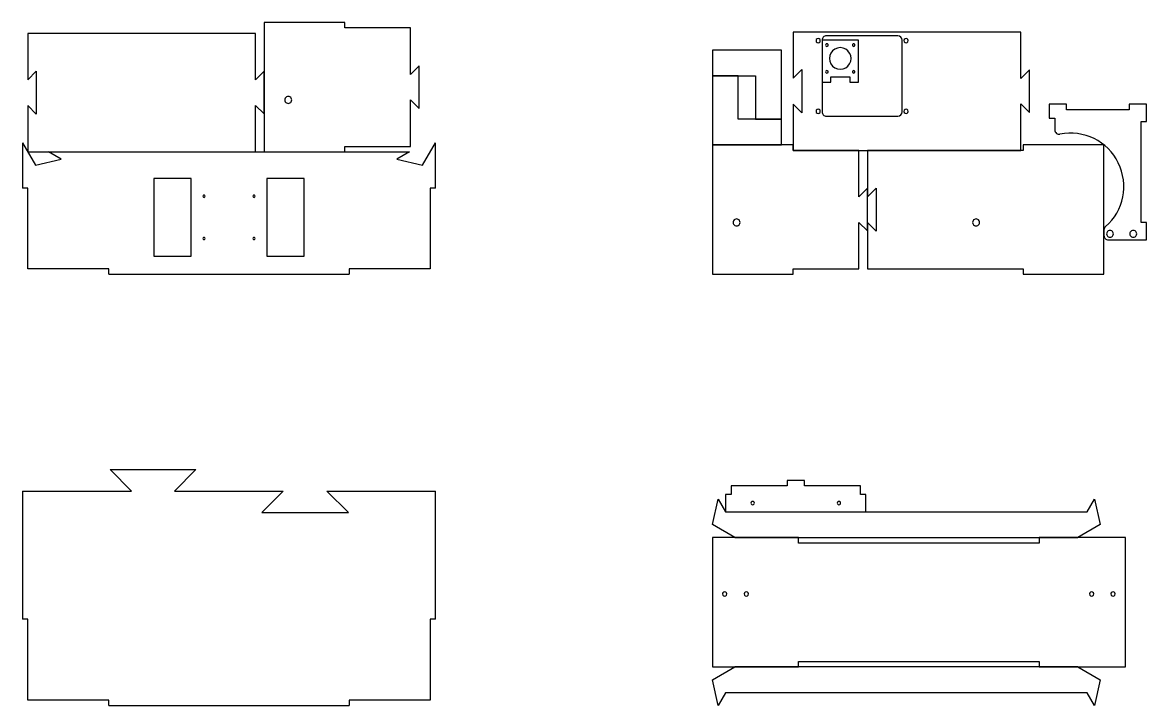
# Model space of a CAD drawing. Extents: x -1336 to 1568, y 452 to 1245.
# Drawn here: x 264 to 1568, y 452 to 1244 of the extents above; entities that cross this region are included whole.
import ezdxf

# ---------------------------------------------------------------- set-up
doc = ezdxf.new("R2010")
doc.units = 0
doc.layers.get('0').update_dxf_attribs({"linetype": 'CONTINUOUS'})

msp = doc.modelspace()

# ---------------------------------------------------------------- linework, layer by layer
at = {"color": 7}
for points in [[(544.335658, 1243.590028), (544.335658, 1093.590052)], [(637.985641, 1243.590028), (544.335658, 1243.590028)], [(637.985641, 1237.240047), (637.985641, 1243.590028)], [(270.285661, 1230.890007), (270.285661, 1177.240045)], [(534.335667, 1230.890007), (270.285661, 1230.890007)], [(534.335667, 1176.998587), (534.335667, 1230.890007)], [(714.235718, 1237.240047), (637.985641, 1237.240047)], [(714.235718, 1183.348627), (714.235718, 1237.240047)], [(1157.884533, 1232.540042), (1157.884533, 1178.890021)], [(1421.93454, 1232.540042), (1157.884533, 1232.540042)], [(1279.384548, 1228.040011), (1196.384603, 1228.040011)], [(1421.93454, 1178.648622), (1421.93454, 1232.540042)], [(1191.384489, 1223.040016), (1191.384489, 1174.390049)], [(1233.684475, 1223.040016), (1191.384489, 1223.040016)], [(1191.384489, 1223.040016), (1191.384489, 1140.040011)], [(1233.684475, 1174.390049), (1233.684475, 1223.040016)], [(1284.384662, 1140.040011), (1284.384662, 1223.040016)], [(1144.234592, 1211.590023), (1064.234669, 1211.590023)], [(1064.234669, 1211.590023), (1064.234669, 1181.590051)], [(1144.234592, 1131.59004), (1144.234592, 1211.590023)], [(270.285661, 1177.240045), (280.285651, 1187.240035)], [(280.285651, 1187.240035), (280.285651, 1137.240023)], [(544.335658, 1186.998637), (534.335667, 1176.998587)], [(544.335658, 1137.481482), (544.335658, 1186.998637)], [(724.235708, 1193.348617), (714.235718, 1183.348627)], [(724.235708, 1143.831463), (724.235708, 1193.348617)], [(1157.884533, 1178.890021), (1167.884523, 1188.890011)], [(1167.884523, 1188.890011), (1167.884523, 1138.890059)], [(1431.93453, 1188.648612), (1421.93454, 1178.648622)], [(1431.93453, 1139.131458), (1431.93453, 1188.648612)], [(1064.234669, 1181.590051), (1114.234621, 1181.590051)], [(1064.234669, 1181.590051), (1064.234669, 1101.590009)], [(1094.23464, 1181.590051), (1064.234669, 1181.590051)], [(1094.23464, 1131.59004), (1094.23464, 1181.590051)], [(1114.234621, 1181.590051), (1114.234621, 1131.59004)], [(1191.384489, 1174.390049), (1201.384479, 1174.390049)], [(1201.384479, 1180.74003), (1223.684484, 1180.74003)], [(1201.384479, 1174.390049), (1201.384479, 1180.74003)], [(1223.684484, 1180.74003), (1223.684484, 1174.390049)], [(1223.684484, 1174.390049), (1233.684475, 1174.390049)], [(270.285661, 1147.240014), (270.285661, 1093.590052)], [(280.285651, 1137.240023), (270.285661, 1147.240014)], [(534.335667, 1147.481472), (544.335658, 1137.481482)], [(534.335667, 1093.590052), (534.335667, 1147.481472)], [(714.235718, 1153.831453), (724.235708, 1143.831463)], [(714.235718, 1099.940033), (714.235718, 1153.831453)], [(1157.884533, 1148.890049), (1157.884533, 1095.240028)], [(1167.884523, 1138.890059), (1157.884533, 1148.890049)], [(1421.93454, 1149.131448), (1431.93453, 1139.131458)], [(1421.93454, 1095.240028), (1421.93454, 1149.131448)], [(1454.934532, 1148.820193), (1454.934532, 1132.470222)], [(1474.934513, 1148.820193), (1454.934532, 1148.820193)], [(1474.934513, 1142.470212), (1474.934513, 1148.820193)], [(1547.634536, 1148.820193), (1547.634536, 1142.470212)], [(1567.634517, 1148.820193), (1547.634536, 1148.820193)], [(1567.634517, 1128.820212), (1567.634517, 1148.820193)], [(1196.384603, 1135.040016), (1279.384548, 1135.040016)], [(1547.634536, 1142.470212), (1474.934513, 1142.470212)], [(1144.234592, 1131.59004), (1094.23464, 1131.59004)], [(1114.234621, 1131.59004), (1144.234592, 1131.59004)], [(1144.234592, 1101.590009), (1144.234592, 1131.59004)], [(1454.934532, 1132.470222), (1461.284572, 1132.470222)], [(1461.284572, 1132.470222), (1461.284572, 1118.905456)], [(1561.284477, 1128.820212), (1567.634517, 1128.820212)], [(1561.284477, 1011.47017), (1561.284477, 1128.820212)], [(264.234597, 1104.070814), (279.234583, 1078.090043)], [(264.234597, 1104.070814), (264.234597, 1051.590056)], [(637.985641, 1093.590052), (637.985641, 1099.940033)], [(637.985641, 1099.940033), (714.235718, 1099.940033)], [(728.234464, 1078.090043), (743.234569, 1104.070814)], [(743.234569, 1051.590056), (743.234569, 1104.070814)], [(1064.234669, 1101.590009), (1144.234592, 1101.590009)], [(1064.234669, 1101.590009), (1064.234669, 951.590033)], [(1157.884533, 1101.590009), (1064.234669, 1101.590009)], [(1157.884533, 1095.240028), (1157.884533, 1101.590009)], [(1234.134609, 1095.240028), (1157.884533, 1095.240028)], [(1157.884533, 1095.240028), (1421.93454, 1095.240028)], [(1234.134609, 1041.348607), (1234.134609, 1095.240028)], [(1244.1346, 1095.240028), (1244.1346, 1041.590006)], [(1424.63463, 1095.240028), (1244.1346, 1095.240028)], [(1424.63463, 1101.590009), (1424.63463, 1095.240028)], [(1518.284494, 1101.590009), (1424.63463, 1101.590009)], [(1518.284494, 951.590033), (1518.284494, 1101.590009)], [(270.285661, 1093.590052), (534.335667, 1093.590052)], [(279.234583, 1078.090043), (309.234554, 1085.045249)], [(309.234554, 1085.045249), (294.434602, 1093.590052)], [(294.434602, 1093.590052), (713.034565, 1093.590052)], [(544.335658, 1093.590052), (637.985641, 1093.590052)], [(713.034565, 1093.590052), (698.234493, 1085.045249), (728.234464, 1078.090043)], [(547.734553, 972.59006), (590.734536, 972.59006), (590.734536, 1062.590034)], [(547.734553, 1062.590034), (547.734553, 972.59006)], [(590.734536, 1062.590034), (547.734553, 1062.590034)], [(270.584518, 1051.590056), (264.234597, 1051.590056)], [(364.234621, 951.590033), (364.234621, 957.940013), (270.584518, 957.940013), (270.584518, 1051.590056)], [(743.234569, 1051.590056), (736.884529, 1051.590056), (736.884529, 957.940013), (643.234546, 957.940013), (643.234546, 951.590033)], [(1244.1346, 1051.348598), (1234.134609, 1041.348607)], [(1244.1346, 1041.590006), (1254.13459, 1051.590056)], [(1244.1346, 1001.831443), (1244.1346, 1051.348598)], [(1254.13459, 1051.590056), (1254.13459, 1001.590044)], [(1234.134609, 1011.831434), (1244.1346, 1001.831443)], [(1234.134609, 957.940013), (1234.134609, 1011.831434)], [(1254.13459, 1001.590044), (1244.1346, 1011.590035)], [(1244.1346, 1011.590035), (1244.1346, 957.940013)], [(1567.634517, 1011.47017), (1561.284477, 1011.47017)], [(1567.634517, 991.470189), (1567.634517, 1011.47017)], [(1518.284494, 1003.134103), (1518.284494, 996.470184)], [(1523.284609, 991.470189), (1567.634517, 991.470189)], [(364.234621, 951.590033), (643.234546, 951.590033)], [(1064.234669, 951.590033), (1157.884533, 951.590033)], [(1157.884533, 951.590033), (1157.884533, 957.940013)], [(1157.884533, 957.940013), (1234.134609, 957.940013)], [(1244.1346, 957.940013), (1424.63463, 957.940013)], [(1424.63463, 957.940013), (1424.63463, 951.590033)], [(1424.63463, 951.590033), (1518.284494, 951.590033)], [(390.809352, 700.223373), (365.809375, 725.223364), (465.326483, 725.223364), (440.326506, 700.223373), (566.659862, 700.223373)], [(1085.970337, 706.320466), (1085.970337, 696.320475)], [(1150.970394, 706.320466), (1085.970337, 706.320466)], [(1150.970394, 712.670476), (1150.970394, 706.320466)], [(1170.970375, 712.670476), (1150.970394, 712.670476)], [(1170.970375, 706.320466), (1170.970375, 712.670476)], [(1235.970432, 706.320466), (1170.970375, 706.320466)], [(1235.970432, 696.320475), (1235.970432, 706.320466)], [(264.234597, 700.223373), (390.809352, 700.223373)], [(264.234597, 700.223373), (264.234597, 551.590034)], [(566.659862, 700.223373), (541.659767, 675.223366)], [(642.142708, 675.223366), (617.142612, 700.223373), (743.234569, 700.223373)], [(743.234569, 551.590034), (743.234569, 700.223373)], [(1090.30121, 646.320478), (1064.234669, 661.37004), (1071.115906, 691.050918), (1079.620535, 676.32048), (1498.620445, 676.32048)], [(1085.970337, 696.320475), (1079.620535, 696.320475)], [(1079.620535, 696.320475), (1079.620535, 676.32048)], [(1242.320473, 696.320475), (1235.970432, 696.320475)], [(1242.320473, 676.32048), (1242.320473, 696.320475)], [(1498.620445, 676.32048), (1507.125074, 691.050918), (1514.006311, 661.37004), (1487.939769, 646.320478)], [(541.659767, 675.223366), (642.142708, 675.223366)], [(1079.620535, 676.32048), (1242.320473, 676.32048)], [(1064.234669, 646.320478), (1064.234669, 496.320476)], [(1164.234573, 646.320478), (1064.234669, 646.320478)], [(1090.30121, 646.320478), (1487.939769, 646.320478)], [(1164.234573, 639.970482), (1164.234573, 646.320478)], [(1443.234617, 639.970482), (1164.234573, 639.970482)], [(1443.234617, 646.320478), (1443.234617, 639.970482)], [(1543.234522, 646.320478), (1443.234617, 646.320478)], [(1543.234522, 496.320476), (1543.234522, 646.320478)], [(270.584518, 551.590034), (264.234597, 551.590034)], [(270.584518, 457.940032), (270.584518, 551.590034)], [(743.234569, 551.590034), (736.884529, 551.590034), (736.884529, 457.940032)], [(1079.620535, 466.320477), (1071.115906, 451.590032), (1064.234669, 481.270907), (1090.30121, 496.320476)], [(1064.234669, 496.320476), (1164.234573, 496.320476)], [(1487.939769, 496.320476), (1090.30121, 496.320476)], [(1164.234573, 502.670475), (1443.234617, 502.670475)], [(1164.234573, 496.320476), (1164.234573, 502.670475)], [(1443.234617, 502.670475), (1443.234617, 496.320476)], [(1443.234617, 496.320476), (1543.234522, 496.320476)], [(1487.939769, 496.320476), (1514.006311, 481.270907), (1507.125074, 451.590032), (1498.620445, 466.320477)], [(364.234621, 457.940032), (270.584518, 457.940032)], [(364.234621, 451.590032), (364.234621, 457.940032)], [(643.234546, 457.940032), (643.234546, 451.590032)], [(736.884529, 457.940032), (643.234546, 457.940032)], [(1498.620445, 466.320477), (1079.620535, 466.320477)], [(364.234621, 451.590032), (643.234546, 451.590032)]]:
    msp.add_lwpolyline(points, dxfattribs=at)
for points in [[(1189.384573, 1222.540033)], [(1198.534573, 1217.390033)], [(1229.534573, 1217.390033)], [(1291.384573, 1222.540033)], [(1225.034573, 1201.890033)], [(1198.534573, 1186.390032)], [(1229.534573, 1186.390032)], [(576.385644, 1153.740033)], [(1189.384573, 1140.540033)], [(1291.384573, 1140.540033)], [(416.734631, 972.59006), (459.734613, 972.59006), (459.734613, 1062.590034), (416.734631, 1062.590034)], [(475.984573, 1042.090033)], [(533.984573, 1042.090033)], [(1096.284573, 1011.740032)], [(1374.034573, 1011.740032)], [(475.984573, 993.090032)], [(533.984573, 993.090032)], [(1529.284573, 998.470195)], [(1556.284573, 998.470195)], [(1112.970429, 686.320476)], [(1212.970429, 686.320476)], [(1081.084573, 580.970476)], [(1106.084573, 580.970476)], [(1506.384573, 580.970476)], [(1531.384573, 580.970476)]]:
    msp.add_lwpolyline(points, close=True, dxfattribs=at)
for points in [[(1192.849039, 1226.575566), (1191.911357, 1225.637884), (1191.384573, 1224.366115), (1191.384573, 1223.040032)], [(1196.384573, 1228.040032), (1195.058491, 1228.040032), (1193.786721, 1227.513248), (1192.849039, 1226.575566)], [(1284.384573, 1223.040032), (1284.384573, 1225.801456), (1282.145997, 1228.040032), (1279.384573, 1228.040032)], [(1185.634573, 1224.705096), (1184.861071, 1224.258514), (1184.384573, 1223.433197), (1184.384573, 1222.540033)], [(1184.384573, 1222.540033), (1184.384573, 1221.646869), (1184.861071, 1220.821551), (1185.634573, 1220.374969)], [(1188.134573, 1224.705096), (1187.361071, 1225.151678), (1186.408076, 1225.151678), (1185.634573, 1224.705096)], [(1185.634573, 1220.374969), (1186.408076, 1219.928387), (1187.361071, 1219.928387), (1188.134573, 1220.374969)], [(1189.384573, 1222.540033), (1189.384573, 1223.433197), (1188.908076, 1224.258514), (1188.134573, 1224.705096)], [(1188.134573, 1220.374969), (1188.908076, 1220.821551), (1189.384573, 1221.646869), (1189.384573, 1222.540033)], [(1196.284573, 1218.689071), (1195.820472, 1218.421121), (1195.534573, 1217.925931), (1195.534573, 1217.390033)], [(1195.534573, 1217.390033), (1195.534573, 1216.854134), (1195.820472, 1216.358944), (1196.284573, 1216.090994)], [(1197.784573, 1218.689071), (1197.320472, 1218.95702), (1196.748675, 1218.95702), (1196.284573, 1218.689071)], [(1196.284573, 1216.090994), (1196.748675, 1215.823045), (1197.320472, 1215.823045), (1197.784573, 1216.090994)], [(1198.534573, 1217.390033), (1198.534573, 1217.925931), (1198.248675, 1218.421121), (1197.784573, 1218.689071)], [(1197.784573, 1216.090994), (1198.248675, 1216.358944), (1198.534573, 1216.854134), (1198.534573, 1217.390033)], [(1206.284573, 1212.71535), (1202.41706, 1210.48244), (1200.034573, 1206.355852), (1200.034573, 1201.890033)], [(1218.784573, 1212.71535), (1214.91706, 1214.94826), (1210.152087, 1214.94826), (1206.284573, 1212.71535)], [(1225.034573, 1201.890033), (1225.034573, 1206.355852), (1222.652086, 1210.48244), (1218.784573, 1212.71535)], [(1227.284573, 1218.689071), (1226.820472, 1218.421121), (1226.534573, 1217.925931), (1226.534573, 1217.390033)], [(1226.534573, 1217.390033), (1226.534573, 1216.854134), (1226.820472, 1216.358944), (1227.284573, 1216.090994)], [(1228.784573, 1218.689071), (1228.320472, 1218.95702), (1227.748675, 1218.95702), (1227.284573, 1218.689071)], [(1227.284573, 1216.090994), (1227.748675, 1215.823045), (1228.320472, 1215.823045), (1228.784573, 1216.090994)], [(1229.534573, 1217.390033), (1229.534573, 1217.925931), (1229.248675, 1218.421121), (1228.784573, 1218.689071)], [(1228.784573, 1216.090994), (1229.248675, 1216.358944), (1229.534573, 1216.854134), (1229.534573, 1217.390033)], [(1287.634573, 1224.705096), (1286.861071, 1224.258514), (1286.384573, 1223.433197), (1286.384573, 1222.540033)], [(1286.384573, 1222.540033), (1286.384573, 1221.646869), (1286.861071, 1220.821551), (1287.634573, 1220.374969)], [(1290.134573, 1224.705096), (1289.361071, 1225.151678), (1288.408076, 1225.151678), (1287.634573, 1224.705096)], [(1287.634573, 1220.374969), (1288.408076, 1219.928387), (1289.361071, 1219.928387), (1290.134573, 1220.374969)], [(1291.384573, 1222.540033), (1291.384573, 1223.433197), (1290.908076, 1224.258514), (1290.134573, 1224.705096)], [(1290.134573, 1220.374969), (1290.908076, 1220.821551), (1291.384573, 1221.646869), (1291.384573, 1222.540033)], [(1200.034573, 1201.890033), (1200.034573, 1197.424213), (1202.41706, 1193.297625), (1206.284573, 1191.064715)], [(1218.784573, 1191.064715), (1222.652087, 1193.297625), (1225.034573, 1197.424213), (1225.034573, 1201.890033)], [(1196.284573, 1187.68907), (1195.820472, 1187.421121), (1195.534573, 1186.925931), (1195.534573, 1186.390032)], [(1195.534573, 1186.390032), (1195.534573, 1185.854134), (1195.820472, 1185.358943), (1196.284573, 1185.090994)], [(1197.784573, 1187.68907), (1197.320472, 1187.95702), (1196.748675, 1187.95702), (1196.284573, 1187.68907)], [(1198.534573, 1186.390032), (1198.534573, 1186.925931), (1198.248675, 1187.421121), (1197.784573, 1187.68907)], [(1197.784573, 1185.090994), (1198.248675, 1185.358943), (1198.534573, 1185.854134), (1198.534573, 1186.390032)], [(1206.284573, 1191.064715), (1210.152087, 1188.831805), (1214.91706, 1188.831805), (1218.784573, 1191.064715)], [(1227.284573, 1187.68907), (1226.820472, 1187.421121), (1226.534573, 1186.925931), (1226.534573, 1186.390032)], [(1226.534573, 1186.390032), (1226.534573, 1185.854134), (1226.820472, 1185.358943), (1227.284573, 1185.090994)], [(1228.784573, 1187.68907), (1228.320472, 1187.95702), (1227.748675, 1187.95702), (1227.284573, 1187.68907)], [(1229.534573, 1186.390032), (1229.534573, 1186.925931), (1229.248675, 1187.421121), (1228.784573, 1187.68907)], [(1228.784573, 1185.090994), (1229.248675, 1185.358943), (1229.534573, 1185.854134), (1229.534573, 1186.390032)], [(1196.284573, 1185.090994), (1196.748675, 1184.823045), (1197.320472, 1184.823045), (1197.784573, 1185.090994)], [(1227.284573, 1185.090994), (1227.748675, 1184.823045), (1228.320472, 1184.823045), (1228.784573, 1185.090994)], [(570.385644, 1157.204134), (569.14804, 1156.489603), (568.385644, 1155.169095), (568.385644, 1153.740033)], [(568.385644, 1153.740033), (568.385644, 1152.31097), (569.14804, 1150.990462), (570.385644, 1150.275931)], [(574.385644, 1157.204134), (573.14804, 1157.918665), (571.623248, 1157.918665), (570.385644, 1157.204134)], [(570.385644, 1150.275931), (571.623248, 1149.5614), (573.14804, 1149.5614), (574.385644, 1150.275931)], [(576.385644, 1153.740033), (576.385644, 1155.169095), (575.623248, 1156.489603), (574.385644, 1157.204134)], [(574.385644, 1150.275931), (575.623248, 1150.990462), (576.385644, 1152.31097), (576.385644, 1153.740033)], [(1185.634573, 1142.705096), (1184.861071, 1142.258514), (1184.384573, 1141.433196), (1184.384573, 1140.540033)], [(1184.384573, 1140.540033), (1184.384573, 1139.646869), (1184.861071, 1138.821551), (1185.634573, 1138.374969)], [(1188.134573, 1142.705096), (1187.361071, 1143.151678), (1186.408076, 1143.151678), (1185.634573, 1142.705096)], [(1185.634573, 1138.374969), (1186.408076, 1137.928387), (1187.361071, 1137.928387), (1188.134573, 1138.374969)], [(1189.384573, 1140.540033), (1189.384573, 1141.433196), (1188.908076, 1142.258514), (1188.134573, 1142.705096)], [(1188.134573, 1138.374969), (1188.908076, 1138.821551), (1189.384573, 1139.646869), (1189.384573, 1140.540033)], [(1191.384573, 1140.040032), (1191.384573, 1138.71395), (1191.911357, 1137.44218), (1192.849039, 1136.504498)], [(1192.849039, 1136.504498), (1193.786721, 1135.566817), (1195.058491, 1135.040032), (1196.384573, 1135.040032)], [(1279.384573, 1135.040032), (1282.145997, 1135.040032), (1284.384573, 1137.278609), (1284.384573, 1140.040032)], [(1287.634573, 1142.705096), (1286.861071, 1142.258514), (1286.384573, 1141.433196), (1286.384573, 1140.540033)], [(1286.384573, 1140.540033), (1286.384573, 1139.646869), (1286.861071, 1138.821551), (1287.634573, 1138.374969)], [(1290.134573, 1142.705096), (1289.361071, 1143.151678), (1288.408076, 1143.151678), (1287.634573, 1142.705096)], [(1287.634573, 1138.374969), (1288.408076, 1137.928387), (1289.361071, 1137.928387), (1290.134573, 1138.374969)], [(1291.384573, 1140.540033), (1291.384573, 1141.433196), (1290.908076, 1142.258514), (1290.134573, 1142.705096)], [(1290.134573, 1138.374969), (1290.908076, 1138.821551), (1291.384573, 1139.646869), (1291.384573, 1140.540033)], [(1461.284573, 1118.905439), (1461.284573, 1117.404734), (1461.958636, 1115.983388), (1463.120681, 1115.033774)], [(1463.120681, 1115.033774), (1464.282727, 1114.084161), (1465.809854, 1113.706713), (1467.280488, 1114.005628)], [(1534.937835, 1080.789238), (1522.551391, 1105.947043), (1494.760336, 1119.591068), (1467.280488, 1114.005628)], [(1520.008399, 1006.91125), (1541.191837, 1025.285176), (1547.324279, 1055.631432), (1534.937835, 1080.789238)], [(474.109573, 1043.172564), (473.722822, 1042.949273), (473.484573, 1042.536614), (473.484573, 1042.090033)], [(475.359573, 1043.172564), (474.972822, 1043.395855), (474.496325, 1043.395855), (474.109573, 1043.172564)], [(475.984573, 1042.090033), (475.984573, 1042.536614), (475.746324, 1042.949273), (475.359573, 1043.172564)], [(532.109573, 1043.172564), (531.722822, 1042.949273), (531.484573, 1042.536614), (531.484573, 1042.090033)], [(533.359573, 1043.172564), (532.972822, 1043.395855), (532.496325, 1043.395855), (532.109573, 1043.172564)], [(533.984573, 1042.090033), (533.984573, 1042.536614), (533.746325, 1042.949273), (533.359573, 1043.172564)], [(473.484573, 1042.090033), (473.484573, 1041.643451), (473.722822, 1041.230792), (474.109573, 1041.007501)], [(474.109573, 1041.007501), (474.496325, 1040.78421), (474.972822, 1040.78421), (475.359573, 1041.007501)], [(475.359573, 1041.007501), (475.746324, 1041.230792), (475.984573, 1041.643451), (475.984573, 1042.090033)], [(531.484573, 1042.090033), (531.484573, 1041.643451), (531.722822, 1041.230792), (532.109573, 1041.007501)], [(532.109573, 1041.007501), (532.496325, 1040.78421), (532.972822, 1040.78421), (533.359573, 1041.007501)], [(533.359573, 1041.007501), (533.746325, 1041.230792), (533.984573, 1041.643451), (533.984573, 1042.090033)], [(1090.284573, 1015.204134), (1089.046969, 1014.489603), (1088.284573, 1013.169095), (1088.284573, 1011.740032)], [(1088.284573, 1011.740032), (1088.284573, 1010.31097), (1089.046969, 1008.990462), (1090.284573, 1008.275931)], [(1094.284573, 1015.204134), (1093.046969, 1015.918665), (1091.522178, 1015.918665), (1090.284573, 1015.204134)], [(1090.284573, 1008.275931), (1091.522178, 1007.5614), (1093.046969, 1007.5614), (1094.284573, 1008.275931)], [(1096.284573, 1011.740032), (1096.284573, 1013.169095), (1095.522178, 1014.489603), (1094.284573, 1015.204134)], [(1094.284573, 1008.275931), (1095.522178, 1008.990462), (1096.284573, 1010.31097), (1096.284573, 1011.740032)], [(1368.034573, 1015.204134), (1366.796969, 1014.489603), (1366.034573, 1013.169095), (1366.034573, 1011.740032)], [(1366.034573, 1011.740032), (1366.034573, 1010.31097), (1366.796969, 1008.990462), (1368.034573, 1008.275931)], [(1372.034573, 1015.204134), (1370.796969, 1015.918665), (1369.272178, 1015.918665), (1368.034573, 1015.204134)], [(1368.034573, 1008.275931), (1369.272178, 1007.5614), (1370.796969, 1007.5614), (1372.034573, 1008.275931)], [(1374.034573, 1011.740032), (1374.034573, 1013.169095), (1373.272178, 1014.489603), (1372.034573, 1015.204134)], [(1372.034573, 1008.275931), (1373.272178, 1008.990462), (1374.034573, 1010.31097), (1374.034573, 1011.740032)], [(1520.008399, 1006.91125), (1518.913501, 1005.961566), (1518.284573, 1004.583504), (1518.284573, 1003.134124)], [(474.109573, 994.172564), (473.722822, 993.949273), (473.484573, 993.536614), (473.484573, 993.090032)], [(473.484573, 993.090032), (473.484573, 992.64345), (473.722822, 992.230792), (474.109573, 992.007501)], [(475.359573, 994.172564), (474.972822, 994.395855), (474.496325, 994.395855), (474.109573, 994.172564)], [(474.109573, 992.007501), (474.496325, 991.78421), (474.972822, 991.78421), (475.359573, 992.007501)], [(475.984573, 993.090032), (475.984573, 993.536614), (475.746324, 993.949273), (475.359573, 994.172564)], [(475.359573, 992.007501), (475.746324, 992.230792), (475.984573, 992.64345), (475.984573, 993.090032)], [(532.109573, 994.172564), (531.722822, 993.949273), (531.484573, 993.536614), (531.484573, 993.090032)], [(531.484573, 993.090032), (531.484573, 992.64345), (531.722822, 992.230792), (532.109573, 992.007501)], [(533.359573, 994.172564), (532.972822, 994.395855), (532.496325, 994.395855), (532.109573, 994.172564)], [(532.109573, 992.007501), (532.496325, 991.78421), (532.972822, 991.78421), (533.359573, 992.007501)], [(533.984573, 993.090032), (533.984573, 993.536614), (533.746325, 993.949273), (533.359573, 994.172564)], [(533.359573, 992.007501), (533.746325, 992.230792), (533.984573, 992.64345), (533.984573, 993.090032)], [(1518.284573, 996.470195), (1518.284573, 995.144113), (1518.811357, 993.872343), (1519.749039, 992.934661)], [(1519.749039, 992.934661), (1520.686721, 991.996979), (1521.958491, 991.470195), (1523.284573, 991.470195)], [(1523.284573, 1001.934297), (1522.046969, 1001.219765), (1521.284573, 999.899257), (1521.284573, 998.470195)], [(1521.284573, 998.470195), (1521.284573, 997.041132), (1522.046969, 995.720624), (1523.284573, 995.006093)], [(1527.284573, 1001.934297), (1526.046969, 1002.648828), (1524.522178, 1002.648828), (1523.284573, 1001.934297)], [(1523.284573, 995.006093), (1524.522177, 994.291561), (1526.046969, 994.291561), (1527.284573, 995.006093)], [(1529.284573, 998.470195), (1529.284573, 999.899257), (1528.522178, 1001.219765), (1527.284573, 1001.934297)], [(1527.284573, 995.006093), (1528.522178, 995.720624), (1529.284574, 997.041132), (1529.284573, 998.470195)], [(1550.284573, 1001.934297), (1549.046969, 1001.219765), (1548.284573, 999.899257), (1548.284573, 998.470195)], [(1548.284573, 998.470195), (1548.284573, 997.041133), (1549.046969, 995.720625), (1550.284573, 995.006093)], [(1554.284573, 1001.934297), (1553.046969, 1002.648828), (1551.522178, 1002.648828), (1550.284573, 1001.934297)], [(1550.284573, 995.006093), (1551.522178, 994.291562), (1553.046969, 994.291562), (1554.284573, 995.006093)], [(1556.284573, 998.470195), (1556.284573, 999.899257), (1555.522177, 1001.219765), (1554.284573, 1001.934297)], [(1554.284573, 995.006093), (1555.522177, 995.720625), (1556.284573, 997.041133), (1556.284573, 998.470195)], [(1109.970429, 688.052527), (1109.351627, 687.695261), (1108.970429, 687.035007), (1108.970429, 686.320476)], [(1108.970429, 686.320476), (1108.970429, 685.605945), (1109.351627, 684.945691), (1109.970429, 684.588425)], [(1111.970429, 688.052527), (1111.351627, 688.409793), (1110.589231, 688.409793), (1109.970429, 688.052527)], [(1109.970429, 684.588425), (1110.589231, 684.23116), (1111.351627, 684.23116), (1111.970429, 684.588425)], [(1112.970429, 686.320476), (1112.970429, 687.035007), (1112.589231, 687.695261), (1111.970429, 688.052527)], [(1111.970429, 684.588425), (1112.589231, 684.945691), (1112.970429, 685.605945), (1112.970429, 686.320476)], [(1209.970429, 688.052527), (1209.351627, 687.695261), (1208.970429, 687.035007), (1208.970429, 686.320476)], [(1208.970429, 686.320476), (1208.970429, 685.605945), (1209.351626, 684.945691), (1209.970429, 684.588425)], [(1211.970429, 688.052527), (1211.351627, 688.409793), (1210.589231, 688.409793), (1209.970429, 688.052527)], [(1209.970429, 684.588425), (1210.589231, 684.231159), (1211.351627, 684.231159), (1211.970429, 684.588425)], [(1212.970429, 686.320476), (1212.970429, 687.035007), (1212.589231, 687.695261), (1211.970429, 688.052527)], [(1211.970429, 684.588425), (1212.589231, 684.945691), (1212.970429, 685.605945), (1212.970429, 686.320476)], [(1077.334573, 583.13554), (1076.56107, 582.688958), (1076.084573, 581.86364), (1076.084573, 580.970476)], [(1076.084573, 580.970476), (1076.084573, 580.077312), (1076.56107, 579.251995), (1077.334573, 578.805413)], [(1079.834573, 583.13554), (1079.06107, 583.582122), (1078.108076, 583.582122), (1077.334573, 583.13554)], [(1077.334573, 578.805413), (1078.108076, 578.358831), (1079.06107, 578.358831), (1079.834573, 578.805413)], [(1081.084573, 580.970476), (1081.084573, 581.86364), (1080.608076, 582.688958), (1079.834573, 583.13554)], [(1079.834573, 578.805413), (1080.608076, 579.251995), (1081.084573, 580.077312), (1081.084573, 580.970476)], [(1102.334573, 583.13554), (1101.56107, 582.688958), (1101.084573, 581.86364), (1101.084573, 580.970476)], [(1101.084573, 580.970476), (1101.084573, 580.077312), (1101.56107, 579.251995), (1102.334573, 578.805413)], [(1104.834573, 583.13554), (1104.06107, 583.582122), (1103.108076, 583.582122), (1102.334573, 583.13554)], [(1102.334573, 578.805413), (1103.108076, 578.358831), (1104.06107, 578.358831), (1104.834573, 578.805413)], [(1106.084573, 580.970476), (1106.084573, 581.86364), (1105.608076, 582.688958), (1104.834573, 583.13554)], [(1104.834573, 578.805413), (1105.608076, 579.251995), (1106.084573, 580.077312), (1106.084573, 580.970476)], [(1502.634573, 583.135541), (1501.86107, 582.688958), (1501.384573, 581.86364), (1501.384573, 580.970476)], [(1501.384573, 580.970476), (1501.384573, 580.077312), (1501.86107, 579.251994), (1502.634573, 578.805412)], [(1505.134573, 583.135541), (1504.361071, 583.582123), (1503.408076, 583.582123), (1502.634573, 583.135541)], [(1502.634573, 578.805412), (1503.408076, 578.35883), (1504.361071, 578.35883), (1505.134573, 578.805412)], [(1506.384573, 580.970476), (1506.384574, 581.86364), (1505.908076, 582.688958), (1505.134573, 583.135541)], [(1505.134573, 578.805412), (1505.908076, 579.251994), (1506.384574, 580.077312), (1506.384573, 580.970476)], [(1527.634573, 583.135541), (1526.86107, 582.688958), (1526.384573, 581.86364), (1526.384573, 580.970476)], [(1526.384573, 580.970476), (1526.384573, 580.077312), (1526.86107, 579.251994), (1527.634573, 578.805412)], [(1530.134573, 583.135541), (1529.361071, 583.582123), (1528.408076, 583.582123), (1527.634573, 583.135541)], [(1527.634573, 578.805412), (1528.408076, 578.35883), (1529.361071, 578.35883), (1530.134573, 578.805412)], [(1531.384573, 580.970476), (1531.384574, 581.86364), (1530.908076, 582.688958), (1530.134573, 583.135541)], [(1530.134573, 578.805412), (1530.908076, 579.251994), (1531.384574, 580.077312), (1531.384573, 580.970476)]]:
    msp.add_open_spline(points, degree=3, dxfattribs=at)

doc.saveas('drawing.dxf')
